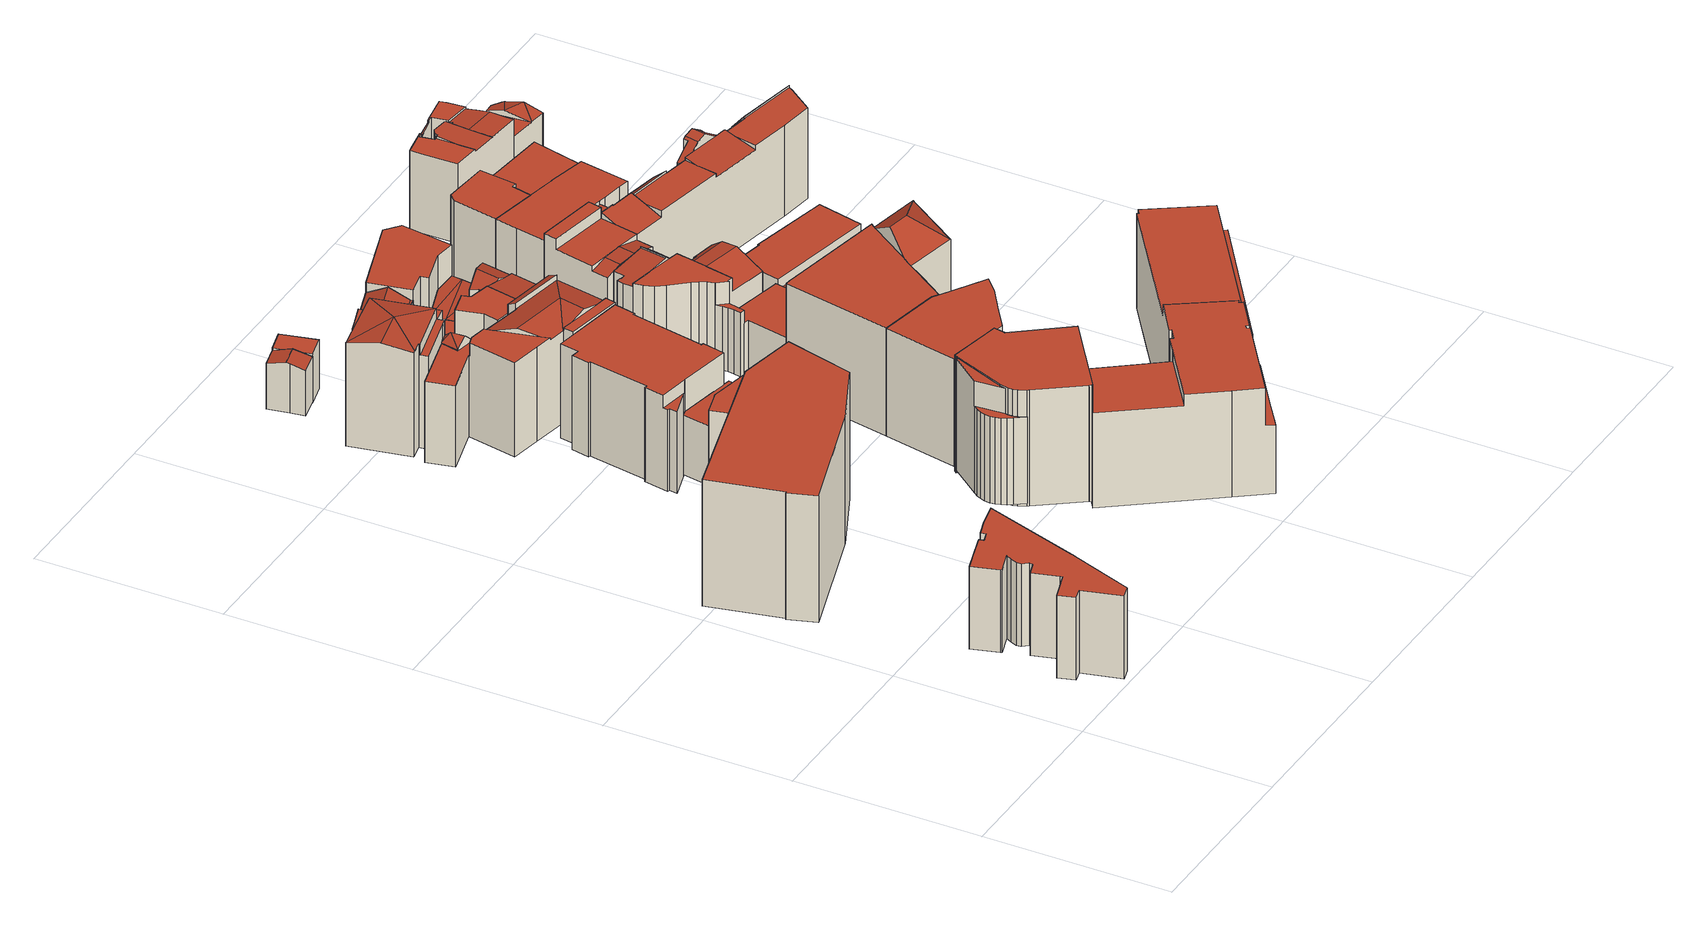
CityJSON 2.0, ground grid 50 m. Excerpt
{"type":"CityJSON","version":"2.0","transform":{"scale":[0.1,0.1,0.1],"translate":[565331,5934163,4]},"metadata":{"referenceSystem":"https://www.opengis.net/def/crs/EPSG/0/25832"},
"CityObjects":{
"building1":{"type":"Building","attributes":{"Gemeindeschluessel":"02100108","Geometrietyp2DReferenz":"3000","function":"31001_2010","roofType":"1000","measuredHeight":23.12,"storeysAboveGround":5},"address":[{"country":"Germany","locality":"Hamburg","thoroughfareNumber":"5","thoroughfareName":"Hohe Bleichen","postcode":"20354"}],"geometry":[{"type":"Solid","lod":"2","boundaries":[[[[0,1,2,3]],[[1,4,5,2]],[[6,7,8,9]],[[7,10,11,8]],[[10,12,13,11]],[[12,14,15,13]],[[14,16,17,15]],[[16,18,19,17]],[[18,20,21,19]],[[20,22,23,21]],[[24,25,26,27]],[[28,29,30,31]],[[32,33,34,35]],[[36,37,38,39]],[[40,41,42,43]],[[44,40,43,45]],[[22,46,47,23]],[[31,30,48,3,2,5,39,38,35,34,49,45,43,42,50,27,26,9,8,11,13,15,17,19,21,23,47,51]],[[29,28,52,46,22,20,18,16,14,12,10,7,6,25,24,53,41,40,44,54,33,32,37,36,4,1,0,55]],[[36,39,5,4]],[[28,31,51,52]],[[44,45,49,54]],[[52,51,47,46]],[[32,35,38,37]],[[54,49,34,33]],[[55,48,30,29]],[[6,9,26,25]],[[24,27,50,53]],[[53,50,42,41]],[[0,3,48,55]]]],"semantics":{"surfaces":[{"type":"WallSurface"},{"type":"GroundSurface"},{"type":"RoofSurface"}],"values":[[0,0,0,0,0,0,0,0,0,0,0,0,0,0,0,0,0,1,2,0,0,0,0,0,0,0,0,0,0,0]]}}]},
"building2":{"type":"Building","attributes":{"Gemeindeschluessel":"02100108","Geometrietyp2DReferenz":"3000","function":"31001_2010","roofType":"1000","measuredHeight":35.34,"storeysAboveGround":7},"address":[{"country":"Germany","locality":"Hamburg","thoroughfareNumber":"2","thoroughfareName":"Amelungstraße","postcode":"20354"}],"geometry":[{"type":"Solid","lod":"2","boundaries":[[[[56,57,58,59]],[[57,60,61,58]],[[60,62,63,61]],[[64,65,66,67]],[[65,68,69,66]],[[70,71,72,73]],[[59,72,71,56]],[[68,70,73,69]],[[62,64,67,63]],[[67,66,69,73,72,59,58,61,63]],[[62,60,57,56,71,70,68,65,64]]]],"semantics":{"surfaces":[{"type":"WallSurface"},{"type":"GroundSurface"},{"type":"RoofSurface"}],"values":[[0,0,0,0,0,0,0,0,0,1,2]]}}]},
"building3":{"type":"Building","attributes":{"Gemeindeschluessel":"02100108","Geometrietyp2DReferenz":"3000","function":"31001_2010","roofType":"1000","measuredHeight":25.18,"storeysAboveGround":7},"address":[{"country":"Germany","locality":"Hamburg","thoroughfareNumber":"13","thoroughfareName":"Hohe Bleichen","postcode":"20354"}],"geometry":[{"type":"Solid","lod":"2","boundaries":[[[[74,75,76,77,78,79,80]],[[81,82,83,84,85,86,87]],[[79,78,81,87]],[[78,77,82,81]],[[77,76,83,82]],[[76,75,84,83]],[[75,74,85,84]],[[74,80,86,85]],[[80,79,87,86]]]],"semantics":{"surfaces":[{"type":"RoofSurface"},{"type":"GroundSurface"},{"type":"WallSurface"}],"values":[[0,1,2,2,2,2,2,2,2]]}}]},
"building4":{"type":"Building","attributes":{"Gemeindeschluessel":"02100108","Geometrietyp2DReferenz":"3000","function":"31001_2010","roofType":"1000","measuredHeight":16.68,"storeysAboveGround":4},"address":[{"country":"Germany","locality":"Hamburg","thoroughfareNumber":"15","thoroughfareName":"Hohe Bleichen","postcode":"20354"}],"geometry":[{"type":"Solid","lod":"2","boundaries":[[[[88,89,90,91,92,93]],[[94,95,96,97,98,99]],[[89,88,97,96]],[[88,93,98,97]],[[92,91,94,99]],[[91,90,95,94]],[[90,89,96,95]],[[98,93,92,99]]]],"semantics":{"surfaces":[{"type":"RoofSurface"},{"type":"GroundSurface"},{"type":"WallSurface"}],"values":[[0,1,2,2,2,2,2,2]]}}]},
"building5":{"type":"Building","attributes":{"Gemeindeschluessel":"02100108","Geometrietyp2DReferenz":"3000","function":"31001_2010","roofType":"3100","measuredHeight":13.96,"storeysAboveGround":3},"address":[{"country":"Germany","locality":"Hamburg","thoroughfareNumber":"50","thoroughfareName":"ABC-Straße","postcode":"20354"}],"geometry":[{"type":"Solid","lod":"2","boundaries":[[[[100,101,102,103,104]],[[103,102,105,106]],[[102,101,107,105]],[[108,109,110,111]],[[110,106,105,107,112,111]],[[103,106,110,109,104]],[[111,112,113,108]],[[107,101,100,113,112]],[[113,100,104,109,108]]]],"semantics":{"surfaces":[{"type":"RoofSurface"},{"type":"WallSurface"},{"type":"GroundSurface"}],"values":[[0,1,1,1,2,1,1,1,0]]}}]},
"building6":{"type":"Building","attributes":{"Gemeindeschluessel":"02100108","Geometrietyp2DReferenz":"3000","function":"51009_1610","roofType":"1000","measuredHeight":31.2},"address":[{"country":"Germany","locality":"Hamburg","postcode":"20354"}],"geometry":[{"type":"Solid","lod":"2","boundaries":[[[[114,115,116,117,118,119,120]],[[121,122,123,124]],[[122,125,126,123]],[[125,127,128,126]],[[127,129,130,128]],[[131,132,133,134]],[[132,135,136,133]],[[135,137,138,136]],[[137,121,124,138]],[[118,117,139,140]],[[117,116,141,139]],[[116,115,142,141]],[[115,114,143,142]],[[120,119,144,145]],[[146,147,148,149]],[[147,150,151,148]],[[150,152,153,151]],[[149,148,151,153,134,133,136,138,124,123,126,128,130,140,139,141,142,143,154]],[[134,153,152,131]],[[149,154,155,146]],[[143,114,120,145,155,154]],[[130,129,144,119,118,140]],[[155,145,144,129,127,125,122,121,137,135,132,131,152,150,147,146]]]],"semantics":{"surfaces":[{"type":"RoofSurface"},{"type":"WallSurface"},{"type":"GroundSurface"}],"values":[[0,1,1,1,1,1,1,1,1,1,1,1,1,1,1,1,1,2,1,1,1,1,0]]}}]},
"building7":{"type":"Building","attributes":{"Gemeindeschluessel":"02100108","Geometrietyp2DReferenz":"3000","function":"31001_2010","roofType":"3200","measuredHeight":30.48,"storeysAboveGround":7},"address":[{"country":"Germany","locality":"Hamburg","thoroughfareNumber":"15","thoroughfareName":"ABC-Straße","postcode":"20354"}],"geometry":[{"type":"Solid","lod":"2","boundaries":[[[[156,157,158,159]],[[156,160,161,157]],[[162,156,159,163]],[[164,165,156,162,166]],[[167,168,169,170,171,172]],[[160,156,165]],[[173,174,175,176,177,178,179,180,181]],[[182,183,184,185]],[[165,164,171,170]],[[168,167,186,187]],[[167,172,188,186]],[[178,177,189,190]],[[176,175,191,192]],[[175,174,193,191]],[[173,181,184,183]],[[194,195,196,197]],[[195,198,199,196]],[[187,186,188,200,201,202,203,204,205,197,196,199,192,191,193,206]],[[202,158,157,161,203]],[[201,163,159,158,202]],[[203,161,160,180,179,204]],[[177,176,192,199,198,189]],[[193,174,173,183,182,206]],[[197,205,207,194]],[[204,179,178,190,207,205]],[[206,182,185,169,168,187]],[[170,169,185,184,181,180,160,165]],[[188,172,171,164,166,200]],[[200,166,162,163,201]],[[207,190,189,198,195,194]]]],"semantics":{"surfaces":[{"type":"RoofSurface"},{"type":"WallSurface"},{"type":"GroundSurface"}],"values":[[0,0,0,0,0,0,0,0,1,1,1,1,1,1,1,1,1,2,1,1,1,1,1,1,1,1,1,1,1,0]]}}]},
"building8":{"type":"Building","attributes":{"Geometrietyp2DReferenz":"3000","Gemeindeschluessel":"02100108","function":"31001_2010","roofType":"1000","measuredHeight":26.23,"storeysAboveGround":6},"address":[{"country":"Germany","locality":"Hamburg","thoroughfareNumber":"17","thoroughfareName":"Hohe Bleichen","postcode":"20354"}],"geometry":[{"type":"Solid","lod":"2","boundaries":[[[[208,209,210,211,212,213]],[[209,208,214,215]],[[208,213,216,214]],[[213,212,217,216]],[[218,219,220,221]],[[219,222,223,220]],[[222,224,225,223]],[[224,226,227,225]],[[226,228,229,227]],[[228,230,231,229]],[[232,233,211,210]],[[234,235,236,237]],[[238,239,240,241]],[[237,236,242,243,215,214,216,217,221,220,223,225,227,229,231,241,240,244]],[[235,234,245,239,238,230,228,226,224,222,219,218,233,232,246,247]],[[238,241,231,230]],[[246,243,242,247]],[[247,242,236,235]],[[234,237,244,245]],[[245,244,240,239]],[[243,246,232,210,209,215]],[[217,212,211,233,218,221]]]],"semantics":{"surfaces":[{"type":"RoofSurface"},{"type":"WallSurface"},{"type":"GroundSurface"}],"values":[[0,1,1,1,1,1,1,1,1,1,1,1,1,2,0,1,1,1,1,1,1,1]]}}]},
"building9":{"type":"Building","attributes":{"Gemeindeschluessel":"02100108","Geometrietyp2DReferenz":"3000","function":"31001_2010","roofType":"1000","measuredHeight":13.69,"storeysAboveGround":3},"address":[{"country":"Germany","locality":"Hamburg","thoroughfareNumber":"51","thoroughfareName":"ABC-Straße","postcode":"20354"}],"geometry":[{"type":"Solid","lod":"2","boundaries":[[[[248,249,250,251]],[[249,252,253,250]],[[252,254,255,253]],[[256,248,251,257]],[[254,256,257,255]],[[257,251,250,253,255]],[[254,252,249,248,256]]]],"semantics":{"surfaces":[{"type":"WallSurface"},{"type":"GroundSurface"},{"type":"RoofSurface"}],"values":[[0,0,0,0,0,1,2]]}}]},
"building10":{"type":"Building","attributes":{"Gemeindeschluessel":"02100108","Geometrietyp2DReferenz":"3000","function":"31001_2010","roofType":"3100","measuredHeight":27.84,"storeysAboveGround":5},"address":[{"country":"Germany","locality":"Hamburg","thoroughfareNumber":"19","thoroughfareName":"Hohe Bleichen","postcode":"20354"}],"geometry":[{"type":"Solid","lod":"2","boundaries":[[[[258,259,260,261,262,263,264,265]],[[266,267,268,269]],[[269,268,270]],[[271,272,266,269]],[[273,271,269,274]],[[274,269,270]],[[275,276,277,278,279,280]],[[280,281,282,283]],[[284,285,286,287]],[[288,289,282,281,279]],[[260,259,290,291]],[[259,258,292,293,290]],[[258,265,292]],[[263,294,264]],[[262,261,295,296]],[[268,267,297,298]],[[273,274,299,300]],[[292,301,302,293]],[[275,280,283]],[[278,288,279]],[[277,276,303,304]],[[285,284,305,306]],[[287,286,307,308]],[[300,299,309,310]],[[299,311,312,309]],[[313,302,314,315]],[[283,294,263,262,296,316]],[[284,287,308,289,288,278,277,304,305]],[[267,266,272,317,318,319,297]],[[296,295,320,321,318,317,310,309,312,322,315,314,323,306,305,304,303,316]],[[324,291,290,293,302,313,325,311,299,300,299,298,297,319,326]],[[317,272,271,273,300,310]],[[323,327,307,286,285,306]],[[279,281,280]],[[303,276,275,283,316]],[[264,328,265]],[[323,314,302,301,327]],[[313,315,322,325]],[[325,322,312,311]],[[299,274,270,268,298]],[[295,261,260,291,324,320]],[[326,321,320,324]],[[319,318,321,326]],[[264,294,283,282,328]],[[282,289,308,307,327,301,292,265,328]]]],"semantics":{"surfaces":[{"type":"RoofSurface"},{"type":"WallSurface"},{"type":"GroundSurface"}],"values":[[0,0,0,0,0,0,0,0,0,0,1,1,1,1,1,1,1,1,1,1,1,1,1,1,1,1,1,1,1,2,0,1,1,1,1,1,1,1,1,1,1,1,1,0,0]]}}]},
"building11":{"type":"Building","attributes":{"Gemeindeschluessel":"02100108","Geometrietyp2DReferenz":"3000","function":"31001_3020","roofType":"1000","measuredHeight":32.37,"storeysAboveGround":8},"address":[{"country":"Germany","locality":"Hamburg","thoroughfareNumber":"8","thoroughfareName":"Hohe Bleichen","postcode":"20354"}],"geometry":[{"type":"Solid","lod":"2","boundaries":[[[[329,330,331,332]],[[330,333,334,331]],[[333,335,336,334]],[[335,337,338,336]],[[337,339,340,338]],[[339,341,342,340]],[[341,343,344,342]],[[343,345,346,344]],[[345,347,348,346]],[[347,349,350,348]],[[349,351,352,350]],[[351,353,354,352]],[[353,355,356,354]],[[357,358,359,360]],[[361,362,363,364]],[[362,365,366,363]],[[365,367,368,366]],[[367,329,332,368]],[[369,370,371,372]],[[370,373,374,371]],[[373,361,364,374]],[[358,369,372,359]],[[355,357,360,356]],[[360,359,372,371,374,364,363,366,368,332,331,334,336,338,340,342,344,346,348,350,352,354,356]],[[355,353,351,349,347,345,343,341,339,337,335,333,330,329,367,365,362,361,373,370,369,358,357]]]],"semantics":{"surfaces":[{"type":"WallSurface"},{"type":"GroundSurface"},{"type":"RoofSurface"}],"values":[[0,0,0,0,0,0,0,0,0,0,0,0,0,0,0,0,0,0,0,0,0,0,0,1,2]]}}]},
"building12":{"type":"Building","attributes":{"Gemeindeschluessel":"02100108","Geometrietyp2DReferenz":"3000","function":"31001_2010","roofType":"3100","measuredHeight":21.21,"storeysAboveGround":5},"address":[{"country":"Germany","locality":"Hamburg","thoroughfareNumber":"12","thoroughfareName":"ABC-Straße","postcode":"20354"}],"geometry":[{"type":"Solid","lod":"2","boundaries":[[[[375,376,377]],[[377,378,379,380]],[[378,381,382,379]],[[381,383,384,385,386,382]],[[379,382,386,387,388,380]],[[387,389,390,376,375,388]],[[388,375,377,380]],[[387,386,385,389]],[[381,378,377,383]],[[383,377,376,390,384]],[[390,389,385,384]]]],"semantics":{"surfaces":[{"type":"RoofSurface"},{"type":"WallSurface"},{"type":"GroundSurface"}],"values":[[0,1,1,1,2,1,1,1,0,0,0]]}}]},
"building13":{"type":"Building","attributes":{"Gemeindeschluessel":"02100108","Geometrietyp2DReferenz":"3000","function":"31001_2010","roofType":"1000","measuredHeight":22.96,"storeysAboveGround":5},"address":[{"country":"Germany","locality":"Hamburg","thoroughfareNumber":"21","thoroughfareName":"Hohe Bleichen","postcode":"20354"}],"geometry":[{"type":"Solid","lod":"2","boundaries":[[[[391,392,393,394,395,396,397,398]],[[399,400,401,402,397]],[[403,404,394,393]],[[405,406,407,408]],[[406,409,410,407]],[[391,398,411]],[[396,399,397]],[[412,413,414,415]],[[413,416,417,414]],[[408,407,410,415,414,417,418,419,420,421,422]],[[393,392,418,417,416,403]],[[408,422,395,394,404,405]],[[400,421,420,423,401]],[[397,402,398]],[[420,419,424,423]],[[421,400,399,396,395,422]],[[418,392,391,411,424,419]],[[415,410,409,412]],[[424,411,398,402,401,423]],[[409,406,405,404,403,416,413,412]]]],"semantics":{"surfaces":[{"type":"RoofSurface"},{"type":"WallSurface"},{"type":"GroundSurface"}],"values":[[0,0,1,1,1,1,1,1,1,2,1,1,1,1,1,1,1,1,0,0]]}}]},
"building14":{"type":"Building","attributes":{"Gemeindeschluessel":"02100108","Geometrietyp2DReferenz":"3000","function":"31001_2080","roofType":"1000","measuredHeight":30.14,"storeysAboveGround":8},"address":[{"country":"Germany","locality":"Hamburg","thoroughfareNumber":"10","thoroughfareName":"Hohe Bleichen","postcode":"20354"}],"geometry":[{"type":"Solid","lod":"2","boundaries":[[[[425,426,427,428,429,430,431,432,433,434]],[[435,436,437,438,439,440,441,442,443,444]],[[431,430,437,436]],[[430,429,438,437]],[[429,428,439,438]],[[428,427,440,439]],[[427,426,441,440]],[[426,425,442,441]],[[425,434,443,442]],[[433,432,435,444]],[[432,431,436,435]],[[443,434,433,444]]]],"semantics":{"surfaces":[{"type":"RoofSurface"},{"type":"GroundSurface"},{"type":"WallSurface"}],"values":[[0,1,2,2,2,2,2,2,2,2,2,2]]}}]},
"building15":{"type":"Building","attributes":{"Gemeindeschluessel":"02100108","Geometrietyp2DReferenz":"3000","function":"31001_2010","roofType":"1000","measuredHeight":13.23,"storeysAboveGround":3},"address":[{"country":"Germany","locality":"Hamburg","thoroughfareNumber":"23","thoroughfareName":"Hohe Bleichen","postcode":"20354"}],"geometry":[{"type":"Solid","lod":"2","boundaries":[[[[445,446,447,448,449]],[[450,451,452,453]],[[454,455,451,450]],[[456,457,458,459,460]],[[457,450,453,458]],[[445,449,461,462]],[[449,448,463,461]],[[455,454,464,465]],[[460,459,447,446]],[[466,462,461,463,467,468,465,464,469]],[[464,454,450,457,469]],[[467,458,453,452,468]],[[469,457,456,466]],[[468,452,451,455,465]],[[466,456,460,446,445,462]],[[463,448,447,459,458,467]]]],"semantics":{"surfaces":[{"type":"RoofSurface"},{"type":"WallSurface"},{"type":"GroundSurface"}],"values":[[0,0,0,0,0,1,1,1,1,2,1,1,1,1,1,1]]}}]},
"building16":{"type":"Building","attributes":{"Gemeindeschluessel":"02100108","Geometrietyp2DReferenz":"3000","function":"31001_2010","roofType":"1000","measuredHeight":21.81,"storeysAboveGround":5},"address":[{"country":"Germany","locality":"Hamburg","thoroughfareNumber":"11","thoroughfareName":"ABC-Straße","postcode":"20354"}],"geometry":[{"type":"Solid","lod":"2","boundaries":[[[[470,471,472,473]],[[471,474,475,472]],[[476,477,478,468]],[[477,479,480,478]],[[481,482,465,464]],[[477,476,482,481,474,471,470,479]],[[465,468,478,480,473,472,475,464]],[[465,482,476,468]],[[480,479,470,473]],[[475,474,481,464]]]],"semantics":{"surfaces":[{"type":"WallSurface"},{"type":"RoofSurface"},{"type":"GroundSurface"}],"values":[[0,0,0,0,0,1,2,0,0,0]]}}]},
"building17":{"type":"Building","attributes":{"Gemeindeschluessel":"02100108","Geometrietyp2DReferenz":"3000","function":"31001_2010","roofType":"1000","measuredHeight":14.4,"storeysAboveGround":6},"address":[{"country":"Germany","locality":"Hamburg","thoroughfareNumber":"18","thoroughfareName":"Hohe Bleichen","postcode":"20354"}],"geometry":[{"type":"Solid","lod":"2","boundaries":[[[[483,484,485,486]],[[484,487,488,485]],[[489,490,491,492]],[[486,493,494,483]],[[490,495,496,491]],[[495,494,493,496]],[[492,488,487,489]],[[492,491,496,493,486,485,488]],[[487,484,483,494,495,490,489]]]],"semantics":{"surfaces":[{"type":"WallSurface"},{"type":"GroundSurface"},{"type":"RoofSurface"}],"values":[[0,0,0,0,0,0,0,1,2]]}}]},
"building18":{"type":"Building","attributes":{"Gemeindeschluessel":"02100108","Geometrietyp2DReferenz":"3000","function":"31001_2010","roofType":"1000","measuredHeight":25.14,"storeysAboveGround":6},"address":[{"country":"Germany","locality":"Hamburg","thoroughfareNumber":"20","thoroughfareName":"Hohe Bleichen","postcode":"20354"}],"geometry":[{"type":"Solid","lod":"2","boundaries":[[[[497,498,499,500,501,502,503,504,505,506]],[[507,508,509]],[[510,511,512,513,514]],[[515,516,507,509]],[[517,518,519,511,510]],[[520,521,522,523,518,517]],[[505,504,524,525]],[[504,503,526,524]],[[503,502,527,526]],[[502,501,528,527]],[[501,500,529,528]],[[500,499,530,529]],[[531,506,505]],[[532,533,534,535]],[[533,536,537,534]],[[536,538,539,537]],[[540,541,542,543]],[[541,544,545,542]],[[544,531,505,525,545]],[[546,547,509]],[[548,513,512]],[[508,507,498,497]],[[522,521,549,550]],[[521,520,551,549]],[[552,553,554,555]],[[553,556,557,554]],[[558,552,555,485]],[[559,547,546,560,561,562]],[[488,485,555,554,557,563,535,534,537,539,543,542,545,525,524,526,527,528,529,530,564,562,561,550,549,551,565]],[[536,533,532,566,567,568,548,512,519,560,546,509,506,531,544,541,540,538]],[[569,556,553,552,558,570,571]],[[570,567,566,571]],[[540,543,539,538]],[[567,570,558,485,488,568]],[[551,520,517,510,514,565]],[[562,564,516,515,559]],[[512,511,519]],[[565,514,513,548,568,488]],[[519,518,523,560]],[[561,560,523,522,550]],[[569,563,557,556]],[[563,569,571,566,532,535]],[[509,508,497,506]],[[530,499,498,507,516,564]],[[515,509,547,559]]]],"semantics":{"surfaces":[{"type":"RoofSurface"},{"type":"WallSurface"},{"type":"GroundSurface"}],"values":[[0,0,0,0,0,0,1,1,1,1,1,1,1,1,1,1,1,1,1,1,1,1,1,1,1,1,1,1,2,0,0,1,1,1,1,1,1,1,1,1,1,1,1,1,0]]}}]},
"building19":{"type":"Building","attributes":{"Gemeindeschluessel":"02100108","Geometrietyp2DReferenz":"3000","function":"31001_2070","roofType":"1000","measuredHeight":29.74,"storeysAboveGround":9},"address":[{"country":"Germany","locality":"Hamburg","thoroughfareNumber":"36","thoroughfareName":"Große Bleichen","postcode":"20354"}],"geometry":[{"type":"Solid","lod":"2","boundaries":[[[[572,573,574,575,576,577,578,579]],[[580,581,582,583]],[[584,585,586,587]],[[588,589,590,591]],[[592,593,594,595]],[[596,597,598,599]],[[597,600,601,598]],[[602,603,604,605]],[[606,607,572,579]],[[608,609,610,611]],[[609,612,613,610]],[[612,614,615,613]],[[578,577,616,617]],[[577,576,618,616]],[[575,574,582,581]],[[580,583,619,620]],[[621,622,623,624]],[[579,578,617,604,603,606]],[[591,590,596,599,586,585,588]],[[611,610,613,615,625,626,595,594,627,624,623,587,586,599,598,601,605,604,617,616,618,620,619,628]],[[629,614,612,609,608,607,606,603,602,600,597,596,630,631,632,633]],[[624,627,631,630,634,621]],[[619,583,582,574,573,628]],[[618,576,575,581,580,620]],[[628,573,572,607,608,611]],[[625,629,633,635,636,626]],[[629,625,615,614]],[[602,605,601,600]],[[595,626,636,592]],[[594,593,637,632,631,627]],[[633,632,637,635]],[[596,590,589,634,630]],[[587,623,622,584]],[[637,593,592,636,635]],[[622,621,634,589,588,585,584]]]],"semantics":{"surfaces":[{"type":"RoofSurface"},{"type":"WallSurface"},{"type":"GroundSurface"}],"values":[[0,0,1,1,1,1,1,1,1,1,1,1,1,1,1,1,1,1,1,2,0,1,1,1,1,1,1,1,1,1,1,1,1,0,0]]}}]},
"building20":{"type":"Building","attributes":{"Gemeindeschluessel":"02100108","Geometrietyp2DReferenz":"3000","function":"31001_2010","roofType":"1000","measuredHeight":35.15,"storeysAboveGround":10},"address":[{"country":"Germany","locality":"Hamburg","thoroughfareNumber":"12","thoroughfareName":"Hohe Bleichen","postcode":"20354"}],"geometry":[{"type":"Solid","lod":"2","boundaries":[[[[638,639,640,641,642]],[[643,644,645,639,638]],[[646,647,437,438]],[[648,649,650,651]],[[652,645,644]],[[653,641,640]],[[643,654,655,656]],[[657,658,659,660]],[[661,662,663,664]],[[662,665,439,663]],[[654,657,660,655]],[[666,664,663,439,438,437,651,650,656,655,660,659,667]],[[662,661,653,640,645,652,649,648,647,646,665]],[[648,651,437,647]],[[652,644,643,656,650,649]],[[641,666,667,668,642]],[[667,659,658,668]],[[640,639,645]],[[661,664,666,641,653]],[[646,438,439,665]],[[658,657,654,643,638,642,668]]]],"semantics":{"surfaces":[{"type":"RoofSurface"},{"type":"WallSurface"},{"type":"GroundSurface"}],"values":[[0,0,1,1,1,1,1,1,1,1,1,2,0,1,1,1,1,1,1,1,0]]}}]},
"building21":{"type":"Building","attributes":{"Gemeindeschluessel":"02100108","Geometrietyp2DReferenz":"3000","function":"31001_2463","roofType":"1000","measuredHeight":9},"address":[{"country":"Germany","locality":"Hamburg","thoroughfareName":"Hohe Bleichen","postcode":"20354"}],"geometry":[{"type":"Solid","lod":"2","boundaries":[[[[669,670,671,672,673,674,675,676,677,678,679,680,681]],[[682,683,684,685,686,687,688,689,690,691,692,693,694]],[[692,669,681,693]],[[691,670,669,692]],[[690,671,670,691]],[[689,672,671,690]],[[688,673,672,689]],[[687,674,673,688]],[[686,675,674,687]],[[685,676,675,686]],[[684,677,676,685]],[[683,678,677,684]],[[682,679,678,683]],[[694,680,679,682]],[[693,681,680,694]]]],"semantics":{"surfaces":[{"type":"GroundSurface"},{"type":"RoofSurface"},{"type":"WallSurface"}],"values":[[0,1,2,2,2,2,2,2,2,2,2,2,2,2,2]]}}]},
"building22":{"type":"Building","attributes":{"Gemeindeschluessel":"02100108","Geometrietyp2DReferenz":"3000","function":"31001_2010","roofType":"1000","measuredHeight":24.83,"storeysAboveGround":7},"address":[{"country":"Germany","locality":"Hamburg","thoroughfareNumber":"28","thoroughfareName":"Hohe Bleichen","postcode":"20354"}],"geometry":[{"type":"Solid","lod":"2","boundaries":[[[[695,696,697,698]],[[699,700,701,702]],[[700,703,704,701]],[[700,699,705,696,695,706,703]],[[701,704,707,698,697,708,702]],[[704,703,706,707]],[[708,705,699,702]],[[697,696,705,708]],[[707,706,695,698]]]],"semantics":{"surfaces":[{"type":"WallSurface"},{"type":"RoofSurface"},{"type":"GroundSurface"}],"values":[[0,0,0,1,2,0,0,0,0]]}}]},
"building23":{"type":"Building","attributes":{"Gemeindeschluessel":"02100108","Geometrietyp2DReferenz":"3000","function":"31001_2010","roofType":"1000","measuredHeight":25.84,"storeysAboveGround":6},"address":[{"country":"Germany","locality":"Hamburg","thoroughfareNumber":"24","thoroughfareName":"Hohe Bleichen","postcode":"20354"}],"geometry":[{"type":"Solid","lod":"2","boundaries":[[[[709,710,711,712]],[[713,714,715,716]],[[717,718,719,720]],[[718,721,722,719]],[[721,709,712,722]],[[723,714,713,706,710,709,721,718,717,724]],[[720,719,722,712,711,725,716,715,726,727]],[[725,706,713,716]],[[727,724,717,720]],[[726,723,724,727]],[[715,714,723,726]],[[711,710,706,725]]]],"semantics":{"surfaces":[{"type":"WallSurface"},{"type":"RoofSurface"},{"type":"GroundSurface"}],"values":[[0,0,0,0,0,1,2,0,0,0,0,0]]}}]},
"building24":{"type":"Building","attributes":{"Gemeindeschluessel":"02100108","Geometrietyp2DReferenz":"3000","function":"31001_2500","roofType":"1000","measuredHeight":10.27,"storeysAboveGround":3},"address":[{"country":"Germany","locality":"Hamburg","thoroughfareNumber":"20a","thoroughfareName":"Hohe Bleichen","postcode":"20354"}],"geometry":[{"type":"Solid","lod":"2","boundaries":[[[[728,729,730,731]],[[729,732,733,730]],[[732,734,735,733]],[[736,728,731,737]],[[738,739,740,741]],[[742,743,744,745]],[[743,746,747,744]],[[746,748,749,747]],[[748,750,751,749]],[[752,753,754,755]],[[740,737,731,730,733,735,756,757,745,744,747,749,751,741]],[[737,740,739,736]],[[757,756,758,754,753,759]],[[745,757,759,742]],[[751,750,752,755,738,741]],[[756,735,734,758]],[[759,753,752,750,748,746,743,742]],[[734,732,729,728,736,739,738,755,754,758]]]],"semantics":{"surfaces":[{"type":"WallSurface"},{"type":"GroundSurface"},{"type":"RoofSurface"}],"values":[[0,0,0,0,0,0,0,0,0,0,1,0,0,0,0,0,2,2]]}}]},
"building25":{"type":"Building","attributes":{"Gemeindeschluessel":"02100108","Geometrietyp2DReferenz":"3000","function":"31001_2310","roofType":"1000","measuredHeight":21.51,"storeysAboveGround":6},"address":[{"country":"Germany","locality":"Hamburg","thoroughfareNumber":"51","thoroughfareName":"Poststraße","postcode":"20354"}],"geometry":[{"type":"Solid","lod":"2","boundaries":[[[[760,761,762,763]],[[764,765,766,767]],[[768,769,770,771]],[[769,764,767,770]],[[770,767,766,772,763,762,773,774,771]],[[765,764,769,768,775,776,761,760,777]],[[776,773,762,761]],[[775,774,773,776]],[[777,772,766,765]],[[768,771,774,775]],[[760,763,772,777]]]],"semantics":{"surfaces":[{"type":"WallSurface"},{"type":"GroundSurface"},{"type":"RoofSurface"}],"values":[[0,0,0,0,1,2,0,0,0,0,0]]}}]},
"building26":{"type":"Building","attributes":{"name":"Kulturbehörde","Gemeindeschluessel":"02100108","Geometrietyp2DReferenz":"3000","function":"31001_3010","roofType":"1000","measuredHeight":28.53,"storeysAboveGround":4},"address":[{"country":"Germany","locality":"Hamburg","thoroughfareNumber":"22","thoroughfareName":"Hohe Bleichen","postcode":"20354"}],"geometry":[{"type":"Solid","lod":"2","boundaries":[[[[778,779,780,781,782]],[[783,784,785,786,787,788,789,790,791]],[[792,793,794,795]],[[796,791,779,778,797]],[[798,799,783,796,797,800]],[[801,802,803,804]],[[805,806,805,807,808,809,810,811,812,813,814,815]],[[816,817,818,819,820,821,815]],[[822,817,816,823]],[[824,825,826,827,822,823,814]],[[828,829,830,831,832,833]],[[782,781,834,835]],[[786,836,787]],[[784,783,799]],[[802,792,795,803]],[[795,794,789,788,803]],[[798,800,837,838]],[[839,803,788,787]],[[839,840,804,803]],[[841,842,843]],[[844,842,845]],[[846,847,848,849]],[[850,808,807]],[[805,851,807]],[[805,815,821]],[[813,824,814]],[[811,810,852]],[[820,819,853,854]],[[819,818,855,853]],[[827,826,856,857]],[[826,825,858,856]],[[859,810,809]],[[860,861,862,863]],[[861,864,865,862]],[[832,831,866,867]],[[831,830,868,866]],[[829,828,869,870]],[[871,872,873,874]],[[864,859,809,808,850,844,845,875,876,865]],[[862,865,876,877,838,837,835,834,878,879,880,881,882,874,873,883,884,885,886,854,853,855,857,856,858,887,888,889,867,866,868,863]],[[834,781,780,790,789,794,793,878]],[[837,800,797,778,782,835]],[[843,890,881,880,891,841]],[[805,806,886,885,892,851]],[[888,887,812,811,852,893]],[[855,818,817,822,827,857]],[[814,823,816,815]],[[889,833,832,867]],[[868,830,829,870,860,863]],[[888,893,869,828,833,889]],[[858,825,824,813,812,887]],[[886,806,805,821,820,854]],[[884,883,894,895]],[[883,873,872,894]],[[874,882,896,871]],[[884,895,846,849,892,885]],[[881,890,848,847,896,882]],[[879,801,804,840,891,880]],[[791,796,783]],[[878,793,792,802,801,879]],[[790,780,779,791]],[[877,785,784,799,798,838]],[[876,875,836,786,785,877]],[[852,810,859,864,861,860,870,869,893]],[[896,847,846,895,894,872,871]],[[892,849,848,890,843,842,844,850,807,851]],[[891,840,839,787,836,875,845,842,841]]]],"semantics":{"surfaces":[{"type":"RoofSurface"},{"type":"WallSurface"},{"type":"GroundSurface"}],"values":[[0,0,0,0,0,0,0,0,0,0,0,1,1,1,1,1,1,1,1,1,1,1,1,1,1,1,1,1,1,1,1,1,1,1,1,1,1,1,1,2,1,1,1,1,1,1,1,1,1,1,1,1,1,1,1,1,1,1,1,1,1,1,1,0,0,0,0]]}}]},
"building27":{"type":"Building","attributes":{"Gemeindeschluessel":"02100108","Geometrietyp2DReferenz":"3000","function":"31001_2310","roofType":"3100","measuredHeight":23.02,"storeysAboveGround":7},"address":[{"country":"Germany","locality":"Hamburg","thoroughfareNumber":"36","thoroughfareName":"Poststraße","postcode":"20354"}],"geometry":[{"type":"Solid","lod":"2","boundaries":[[[[897,898,899,900,901,902,903,904,905,906]],[[907,908,909,910,911,912,913,914]],[[915,916,917,918,919,920,921,922,923,899]],[[924,915,899,925]],[[926,927,928,929]],[[930,931,932,933]],[[934,935,929,928]],[[936,897,906]],[[904,903,937,938]],[[903,902,939,937]],[[902,901,940,939]],[[900,899,923]],[[905,941,906]],[[912,911,942,943]],[[911,910,944,942]],[[909,908,919,918]],[[914,913,927,926]],[[922,921,945,946]],[[921,920,947,945]],[[917,916,948,949]],[[925,899,898]],[[950,951,952,953,933,932,954,955,943,942,944,956,949,948,957,958,959],[960,961,962,963,964,965,966,938,937,939,940,967,946,945,947,968]],[[934,928,927,913,912,943,955,954,932,931]],[[962,961,960,907,914,926,929,935,969,963]],[[952,951,970,971,972,930,933,953]],[[959,958,924,925,898,897,936,970,951,950]],[[958,957,948,916,915,924]],[[947,920,919,908,907,960,968]],[[918,917,949,956,944,910,909]],[[923,922,946,967,940,901,900]],[[905,904,938,966,965,973,941]],[[973,965,964,963,969,974]],[[971,970,936,906,941,973,974,969,935,934,931,930,972]]]],"semantics":{"surfaces":[{"type":"RoofSurface"},{"type":"WallSurface"},{"type":"GroundSurface"}],"values":[[0,0,0,0,0,1,1,1,1,1,1,1,1,1,1,1,1,1,1,1,1,2,1,1,1,1,1,1,1,1,1,1,0]]}}]},
"building28":{"type":"Building","attributes":{"Gemeindeschluessel":"02100108","Geometrietyp2DReferenz":"3000","function":"31001_2310","roofType":"9999","measuredHeight":19.04,"storeysAboveGround":5},"address":[{"country":"Germany","locality":"Hamburg","thoroughfareNumber":"22","thoroughfareName":"Poststraße","postcode":"20354"}],"geometry":[{"type":"Solid","lod":"2","boundaries":[[[[975,976,977,978,979,980]],[[981,975,980,982]],[[983,982,980,984]],[[985,982,983,986]],[[987,988,989,990,991,992,993,994,984,995]],[[978,977,996,997]],[[977,976,998,996]],[[976,975,999,998]],[[985,986,1000,1001]],[[989,988,1002,1003]],[[988,987,1004,1002]],[[994,993,1005,1006]],[[993,992,1007,1005]],[[992,991,1008,1007]],[[991,990,1009,1008]],[[990,989,1003,1009]],[[1000,1006,1005,1007,1008,1009,1003,1002,1004,997,996,998,999,1010,1001]],[[1010,981,982,985,1001]],[[1000,986,983,984,994,1006]],[[984,980,979,995]],[[999,975,981,1010]],[[1004,987,995,979,978,997]]]],"semantics":{"surfaces":[{"type":"RoofSurface"},{"type":"WallSurface"},{"type":"GroundSurface"}],"values":[[0,0,0,0,0,1,1,1,1,1,1,1,1,1,1,1,2,1,1,1,1,1]]}}]}
},
"vertices":[
[186,106,260],[157,99,260],[157,99,29],[186,106,29],[143,143,260],[143,143,29],[156,380,260],[203,395,260],[203,395,29],[156,380,29],[256,411,260],[256,411,29],[266,414,260],[266,414,29],[270,401,260],[270,401,29],[296,410,260],[296,410,29],[292,423,260],[292,423,29],[338,438,260],[338,438,29],[397,451,260],[397,451,29],[179,306,260],[178,309,260],[178,309,29],[179,306,29],[248,12,260],[247,12,260],[247,12,29],[248,12,29],[198,242,260],[232,253,260],[232,253,29],[198,242,29],[218,167,260],[217,173,260],[217,173,29],[218,167,29],[221,291,260],[227,308,260],[227,308,29],[221,291,29],[222,279,260],[222,279,29],[312,192,260],[312,192,29],[214,3,29],[234,263,29],[237,324,29],[305,173,29],[305,173,260],[237,324,260],[234,263,260],[214,3,260],
[459,1131,394],[618,1101,394],[618,1101,40],[459,1131,40],[570,914,394],[570,914,40],[398,836,394],[398,836,40],[75,735,394],[51,809,394],[51,809,40],[75,735,40],[56,810,394],[56,810,40],[10,1007,394],[204,1061,394],[204,1061,40],[10,1007,40],
[459,1131,293],[618,1101,293],[634,1188,293],[473,1219,293],[459,1215,293],[408,1201,293],[429,1123,293],[459,1215,41],[473,1219,41],[634,1188,41],[618,1101,41],[459,1131,41],[429,1123,41],[408,1201,41],
[475,1303,210],[459,1215,210],[473,1219,210],[634,1188,210],[650,1276,210],[489,1306,210],[634,1188,43],[473,1219,43],[459,1215,43],[475,1303,43],[489,1306,43],[650,1276,43],
[304,2243,203],[293,2290,190],[269,2285,190],[238,2277,190],[246,2229,203],[269,2285,63],[238,2277,63],[293,2290,63],[254,2181,190],[248,2219,200],[248,2219,63],[254,2181,63],[314,2195,63],[314,2195,190],
[748,612,345],[804,752,345],[806,756,345],[805,756,345],[802,757,345],[738,675,345],[744,597,345],[717,623,275],[719,637,275],[719,637,33],[717,623,33],[722,650,275],[722,650,33],[728,662,275],[728,662,33],[737,674,275],[737,674,33],[736,572,275],[728,583,275],[728,583,33],[736,572,33],[722,596,275],[722,596,33],[718,609,275],[718,609,33],[805,756,33],[802,757,33],[806,756,33],[804,752,33],[748,612,33],[738,675,275],[744,597,275],[743,577,275],[746,565,275],[746,565,33],[743,577,33],[756,545,275],[756,545,33],[755,544,275],[755,544,33],[743,589,33],[743,589,275],
[331,1991,355],[204,2049,340],[203,2049,340],[220,1966,355],[395,2088,340],[388,2087,340],[243,1889,341],[236,1888,341],[278,1892,340],[428,1930,340],[277,1896,340],[416,1906,310],[431,1910,310],[433,1910,310],[428,1930,310],[278,1892,310],[282,1872,310],[429,1930,277],[427,1941,277],[511,1958,277],[498,2021,277],[480,2107,277],[396,2089,277],[397,2089,277],[395,2088,277],[428,1930,277],[434,1910,244],[429,1930,244],[428,1930,244],[433,1910,244],[416,1906,50],[431,1910,50],[282,1872,50],[480,2107,244],[396,2089,244],[511,1958,50],[498,2021,50],[427,1941,50],[388,2130,244],[412,2138,244],[412,2138,50],[388,2130,50],[470,2157,244],[470,2157,50],[277,1896,50],[236,1888,50],[203,2049,50],[388,2087,50],[397,2089,50],[395,2096,50],[434,1910,50],[395,2096,244],
[406,1283,264],[475,1303,264],[487,1306,264],[406,1320,264],[404,1306,264],[410,1305,264],[406,1283,36],[475,1303,36],[410,1305,36],[404,1306,36],[416,1373,299],[423,1372,299],[423,1372,36],[416,1373,36],[452,1536,299],[452,1536,36],[447,1537,299],[447,1537,36],[455,1586,299],[455,1586,36],[478,1582,299],[478,1582,36],[487,1633,299],[487,1633,36],[487,1306,299],[406,1320,299],[637,1341,299],[643,1340,299],[643,1340,36],[637,1341,36],[692,1597,299],[681,1540,299],[681,1540,36],[692,1597,36],[631,1279,36],[489,1306,36],[675,1541,36],[675,1541,299],[489,1306,299],[631,1279,299],
[293,2290,197],[351,2305,197],[351,2305,60],[293,2290,60],[352,2305,197],[352,2305,60],[375,2210,197],[375,2210,60],[314,2195,197],[314,2195,60],
[454,1818,302],[409,1826,302],[387,1820,302],[361,1687,302],[443,1672,302],[493,1663,302],[487,1685,302],[459,1795,302],[402,1902,269],[402,1902,268],[393,1854,268],[418,1886,293],[420,1849,293],[430,1910,269],[416,1906,269],[431,1910,268],[447,1844,268],[541,1654,305],[536,1625,305],[692,1597,305],[698,1625,305],[665,1631,305],[573,1648,305],[619,1640,317],[633,1711,317],[541,1654,296],[730,1793,298],[578,1820,298],[573,1797,310],[725,1769,310],[698,1625,296],[725,1769,296],[409,1826,266],[387,1820,266],[454,1818,295],[454,1818,266],[493,1663,296],[361,1687,39],[443,1672,39],[402,1902,266],[393,1854,266],[447,1844,266],[431,1910,266],[467,1816,295],[467,1816,266],[536,1625,39],[692,1597,39],[730,1793,39],[578,1820,39],[573,1797,295],[725,1769,295],[447,1844,39],[431,1910,39],[463,1848,266],[463,1848,39],[472,1839,266],[467,1816,39],[472,1839,39],[541,1654,39],[416,1906,39],[242,1862,39],[242,1862,266],[387,1822,39],[260,1790,39],[465,1841,39],[573,1794,39],[387,1822,266],[465,1841,266],[260,1790,266],[573,1794,296],[473,1740,317],
[743,589,349],[748,612,349],[748,612,25],[743,589,25],[804,752,349],[804,752,25],[806,756,349],[806,756,25],[805,756,349],[805,756,25],[802,757,349],[802,757,25],[806,762,349],[806,762,25],[808,762,349],[808,762,25],[808,764,349],[808,764,25],[926,741,349],[926,741,25],[952,736,349],[952,736,25],[947,707,349],[947,707,25],[946,705,349],[946,705,25],[1050,567,349],[1050,567,25],[848,421,349],[846,423,349],[846,423,25],[848,421,25],[759,542,349],[756,545,349],[756,545,25],[759,542,25],[746,565,349],[746,565,25],[743,577,349],[743,577,25],[844,421,349],[841,426,349],[841,426,25],[844,421,25],[842,426,349],[842,426,25],
[589,2076,223],[587,2082,223],[535,2065,223],[541,2034,223],[541,2034,37],[535,2065,37],[498,2021,249],[498,2021,37],[481,2103,249],[480,2104,249],[470,2157,223],[470,2157,37],[566,2188,37],[589,2076,37],[566,2188,223],[577,2135,249],
[659,1917,270],[659,1916,270],[658,1917,270],[637,1810,270],[730,1793,257],[751,1901,257],[724,1905,261],[695,1911,265],[751,1901,251],[767,1987,251],[717,1977,268],[704,1909,268],[658,1917,272],[637,1810,272],[541,1827,272],[550,1868,272],[550,1868,42],[541,1827,42],[533,1936,272],[533,1936,42],[659,1917,251],[589,1950,272],[595,1952,272],[595,1952,42],[589,1950,42],[601,1929,272],[601,1929,42],[659,1916,42],[664,1943,42],[657,1964,42],[767,1987,42],[730,1793,42],[657,1964,247],[664,1943,251],
[1046,776,339],[1104,816,339],[1141,851,339],[1027,922,339],[1012,932,339],[845,964,339],[807,764,339],[808,764,339],[926,741,339],[981,730,339],[808,764,38],[807,764,38],[845,964,38],[1012,932,38],[1027,922,38],[1141,851,38],[1104,816,38],[1046,776,38],[981,730,38],[926,741,38],
[657,1964,142],[671,1967,142],[659,2027,142],[601,2015,142],[613,1955,142],[795,2055,166],[653,2066,143],[652,2066,143],[660,2028,143],[798,2084,166],[743,2092,157],[767,1987,162],[786,1991,166],[660,2027,143],[659,2027,143],[671,1967,143],[613,1955,33],[657,1964,33],[601,2015,33],[798,2084,33],[743,2092,33],[767,1987,33],[660,2027,33],[652,2066,33],[786,1991,33],
[566,2188,252],[779,2257,252],[779,2257,33],[566,2188,33],[817,2226,252],[817,2226,33],[652,2066,252],[647,2088,252],[647,2088,33],[589,2076,252],[589,2076,33],[798,2084,252],[743,2092,252],
[937,1377,179],[925,1380,179],[925,1380,35],[937,1377,35],[935,1429,179],[935,1429,35],[1101,1394,179],[1106,1393,179],[1106,1393,35],[1101,1394,35],[914,1256,35],[914,1256,179],[1077,1225,179],[1077,1225,35],
[942,1596,282],[953,1668,282],[855,1687,269],[848,1656,269],[837,1658,268],[837,1661,268],[827,1663,267],[824,1646,266],[822,1620,267],[888,1607,275],[953,1668,286],[942,1596,286],[955,1594,275],[1073,1479,275],[965,1502,275],[965,1501,275],[951,1426,237],[1059,1403,237],[995,1660,253],[980,1663,265],[1081,1521,271],[973,1542,271],[966,1504,275],[1087,1552,248],[1021,1565,248],[1019,1555,255],[977,1564,255],[824,1646,35],[822,1620,35],[827,1663,35],[837,1661,35],[837,1658,35],[848,1656,35],[855,1687,35],[822,1620,275],[914,1452,275],[908,1469,275],[908,1469,35],[914,1452,35],[900,1486,275],[900,1486,35],[889,1501,275],[889,1501,35],[850,1547,275],[835,1569,275],[835,1569,35],[850,1547,35],[825,1594,275],[825,1594,35],[982,1588,275],[982,1588,253],[951,1426,275],[1021,1565,35],[1019,1555,35],[1087,1552,35],[911,1382,214],[915,1402,214],[915,1402,35],[911,1382,35],[917,1418,214],[917,1418,35],[925,1380,214],[996,1660,252],[977,1564,275],[977,1564,35],[996,1660,35],[916,1433,35],[980,1663,35],[1059,1403,35],[914,1450,275],[934,1425,275],[935,1429,275],[916,1433,214],[934,1425,214],[914,1450,214],
[1381,318,271],[1384,321,271],[1391,312,271],[1754,573,271],[1653,727,271],[1640,717,271],[1636,722,271],[1283,466,271],[1768,552,201],[1754,573,201],[1391,312,201],[1404,293,201],[997,528,272],[1001,523,272],[1001,523,7],[997,528,7],[1115,371,272],[1125,357,272],[1125,357,199],[1115,371,199],[1178,130,199],[1098,71,199],[1098,71,7],[1178,130,7],[1125,357,304],[1164,385,304],[1164,385,7],[1125,357,7],[1169,378,304],[1169,378,7],[1197,398,304],[1194,402,304],[1194,402,7],[1197,398,7],[1283,466,304],[1381,318,304],[1374,314,304],[1380,305,304],[1380,305,7],[1374,314,7],[1299,247,304],[1299,247,7],[1294,254,304],[1294,254,7],[1640,717,7],[1636,722,7],[1653,727,7],[1404,293,7],[1768,552,7],[845,419,272],[848,421,272],[848,421,7],[845,419,7],[1285,247,7],[1304,221,7],[1037,154,7],[1384,321,7],[1285,247,304],[971,245,304],[1037,154,304],[1083,91,304],[1290,240,304],[971,245,272],[1290,240,199],[1304,221,199],[1083,91,199],
[1222,1110,389],[1162,1121,389],[1121,1061,341],[1109,1045,328],[1261,1015,328],[1366,1169,328],[1215,1198,328],[1203,1182,341],[1012,932,341],[845,964,341],[902,1258,341],[914,1256,341],[914,1256,38],[902,1258,38],[1215,1198,341],[1109,1045,341],[1358,1157,328],[1358,1157,38],[1366,1169,38],[1295,1064,328],[1272,1031,328],[1272,1031,38],[1295,1064,38],[1074,992,341],[1047,951,341],[1047,951,38],[1074,992,38],[1027,922,341],[1109,1045,38],[1262,1015,38],[1262,1015,327],
[1159,894,30],[1116,917,30],[1110,915,30],[1104,916,30],[1047,951,30],[1074,992,30],[1109,1045,30],[1262,1015,30],[1239,979,30],[1220,951,30],[1205,934,30],[1164,886,30],[1157,892,30],[1205,934,120],[1220,951,120],[1239,979,120],[1262,1015,120],[1109,1045,120],[1074,992,120],[1047,951,120],[1104,916,120],[1110,915,120],[1116,917,120],[1159,894,120],[1157,892,120],[1164,886,120],
[919,2142,288],[935,2160,288],[935,2160,40],[919,2142,40],[1048,2048,288],[1034,2048,288],[1034,2048,40],[1048,2048,40],[1022,1995,288],[1022,1995,40],[1059,2148,288],[895,2020,288],[895,2020,40],[1059,2148,40],
[869,1878,288],[883,1958,288],[883,1958,30],[869,1878,30],[1095,1981,288],[1102,1980,288],[1102,1980,30],[1095,1981,30],[1148,1828,288],[1095,1837,288],[1095,1837,30],[1148,1828,30],[1076,1841,288],[1076,1841,30],[1202,1957,288],[1179,1822,288],[895,2020,30],[1202,1957,30],[1179,1822,30],
[1101,1394,95],[1112,1454,95],[1112,1454,20],[1101,1394,20],[1120,1453,95],[1120,1453,20],[1119,1450,95],[1119,1450,20],[1106,1393,95],[1106,1393,20],[1481,1315,95],[1474,1316,95],[1474,1316,20],[1481,1315,20],[1227,1563,123],[1226,1559,123],[1226,1559,20],[1227,1563,20],[1305,1542,123],[1305,1542,20],[1306,1546,123],[1306,1546,20],[1522,1498,123],[1522,1498,20],[1494,1374,123],[1198,1436,123],[1198,1436,95],[1494,1374,95],[1197,1433,20],[1225,1564,20],[1197,1433,95],[1225,1564,123],
[1095,1981,244],[1042,1991,244],[1042,1991,29],[1095,1981,29],[1192,1960,244],[1196,1994,244],[1196,1994,29],[1192,1960,29],[1241,1949,244],[1202,1957,244],[1202,1957,29],[1241,1949,29],[1098,2006,29],[1059,2148,29],[1282,2123,29],[1282,2123,244],[1059,2148,244],[1098,2006,244],
[879,1683,275],[888,1728,275],[841,1737,262],[833,1692,262],[855,1687,268],[942,1719,277],[1006,1707,277],[1006,1708,277],[1007,1708,277],[1019,1770,277],[1027,1812,277],[862,1843,277],[841,1737,277],[932,1721,277],[1034,1848,307],[869,1878,307],[862,1843,307],[1027,1812,307],[940,1719,278],[931,1672,278],[996,1660,262],[1006,1707,262],[980,1663,266],[1076,1841,279],[1034,1848,279],[1027,1812,279],[1069,1804,279],[1336,1754,284],[1336,1753,284],[1329,1719,277],[1319,1663,266],[1465,1636,266],[1476,1696,278],[1482,1725,284],[1481,1725,284],[1481,1727,284],[1446,1733,284],[1364,1749,284],[1384,1745,302],[1391,1783,302],[1385,1784,297],[1383,1771,297],[1341,1778,259],[1336,1754,259],[1417,1778,310],[1410,1740,310],[1481,1727,259],[1486,1752,259],[1444,1760,289],[1447,1773,289],[1553,1713,283],[1718,1682,283],[1732,1704,255],[1712,1718,242],[1710,1719,241],[1560,1750,238],[833,1692,25],[855,1687,25],[1007,1708,255],[980,1663,25],[996,1660,25],[1027,1812,293],[1069,1804,293],[1136,1790,292],[1129,1749,277],[1136,1790,277],[1120,1701,277],[1120,1701,259],[1267,1767,282],[1137,1791,282],[1137,1791,277],[1267,1767,277],[1319,1663,277],[1336,1754,277],[1482,1725,278],[1383,1771,25],[1341,1778,25],[1385,1784,25],[1444,1760,25],[1447,1773,25],[1486,1752,25],[1465,1636,278],[1711,1670,278],[1662,1603,278],[1662,1603,25],[1711,1670,25],[1571,1616,278],[1571,1616,25],[1712,1718,25],[1710,1719,25],[1732,1704,25],[1553,1713,278],[1718,1682,278],[1094,1831,255],[1095,1837,249],[1095,1837,25],[1094,1831,25],[1022,1719,260],[1022,1719,25],[1006,1708,25],[869,1878,25],[1076,1841,25],[1069,1802,25],[1137,1790,25],[1142,1822,25],[1148,1828,25],[1274,1805,25],[1267,1766,25],[1336,1753,25],[1481,1725,25],[1553,1712,25],[1560,1750,25],[1137,1790,277],[1069,1802,292],[1267,1766,277],[1553,1712,278],[1148,1828,249],[1274,1805,248],[1142,1822,254],
[1182,2226,243],[1254,2218,243],[1248,2278,251],[1243,2335,258],[1240,2338,258],[1199,2343,258],[1189,2335,257],[1186,2327,256],[1181,2328,256],[1181,2276,250],[1253,2379,250],[1260,2337,250],[1330,2329,250],[1325,2376,250],[1322,2395,250],[1254,2384,250],[1238,2381,250],[1239,2377,250],[1336,2269,251],[1333,2303,248],[1330,2325,245],[1330,2329,245],[1260,2337,245],[1262,2328,246],[1246,2325,246],[1245,2334,246],[1243,2335,245],[1341,2209,245],[1254,2218,245],[1239,2377,243],[1238,2381,243],[1180,2371,243],[1180,2366,243],[1107,2359,250],[1115,2360,250],[1115,2360,28],[1107,2359,28],[1180,2371,250],[1180,2366,250],[1182,2226,250],[1189,2335,28],[1186,2327,28],[1199,2343,28],[1240,2338,28],[1181,2328,250],[1322,2395,28],[1254,2384,28],[1325,2376,28],[1246,2325,28],[1245,2334,28],[1262,2328,28],[1333,2303,28],[1330,2325,28],[1182,2226,28],[1108,2233,28],[1107,2328,28],[1107,2353,28],[1180,2371,28],[1238,2381,28],[1330,2329,28],[1336,2269,28],[1341,2209,28],[1254,2218,28],[1253,2379,28],[1239,2377,28],[1180,2366,28],[1169,2365,28],[1173,2346,28],[1176,2329,28],[1181,2328,28],[1243,2335,28],[1260,2337,28],[1169,2365,250],[1108,2233,250],[1107,2328,250],[1107,2353,250],[1176,2329,250],[1173,2346,250],
[1464,2299,196],[1459,2302,196],[1434,2318,196],[1428,2317,197],[1405,2314,201],[1410,2270,211],[1464,2296,197],[1464,2247,211],[1417,2201,196],[1416,2201,196],[1464,2196,196],[1461,2196,196],[1404,2314,196],[1393,2383,196],[1325,2376,196],[1330,2325,196],[1342,2326,196],[1344,2305,196],[1333,2303,196],[1341,2209,196],[1405,2314,196],[1434,2318,21],[1428,2317,21],[1459,2302,21],[1464,2299,21],[1461,2196,21],[1464,2196,21],[1393,2383,21],[1325,2376,21],[1404,2314,21],[1333,2303,21],[1341,2209,21],[1344,2305,21],[1342,2326,21],[1330,2325,21],[1464,2296,21]
]}
